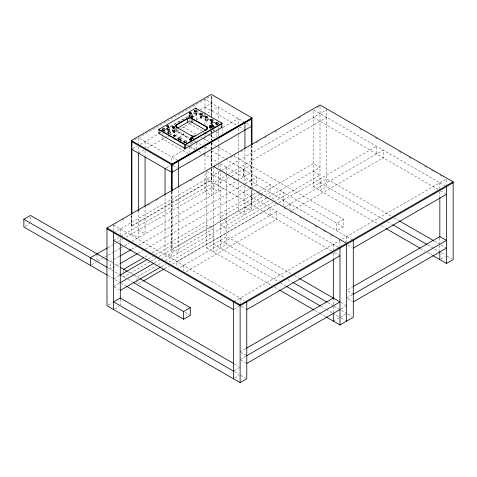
<?xml version="1.0" encoding="UTF-8"?>
<svg xmlns="http://www.w3.org/2000/svg" width="477" height="477" viewBox="0 0 477 477"><rect width="100%" height="100%" fill="white"/><g stroke="black" fill="none" stroke-linecap="round" stroke-linejoin="round"><path stroke-width="0.36" stroke-dasharray="2.38 1.79" d="M167.099 128.492L167.099 128.14L167.039 130.215M168.381 129.75L168.351 130.889M173.437 130.668L173.437 130.418C171.511 133.578 176.407 133.477 174.481 130.418L174.481 130.668M205.766 119.256L205.766 118.928L205.718 120.985M172.537 129.023L172.519 130.901L172.537 129.452M189.733 115.428L189.715 116.943L189.733 115.07L189.673 117.145M172.471 131.145L172.513 130.018M194.956 114.844L194.956 112.691A0.847 0.489 0 0 0 195.779 113.127A0.847 0.489 0 0 0 196.637 112.697M196.637 112.578L196.637 114.73M200.28 117.914L200.34 116.597L200.34 116.972M210.929 124.068L210.989 122.75L210.989 123.12M174.522 132.463L173.932 132.141L173.395 132.499M134.788 139.886L211.043 95.859M159.682 132.564L160.952 131.825M166.038 128.891L167.308 128.158M170.486 126.327L190.18 114.957M192.72 113.484L193.99 112.751M132.97 148.621L137.209 146.177M140.339 144.37L159.539 133.28M159.795 133.131L161.077 132.397M166.199 129.44L167.862 128.48M170.42 127.001L178.362 122.416M178.744 122.195L184.504 118.868M186.68 117.61L195.385 112.584M197.949 111.105L199.869 109.996M200.125 109.853L211.645 103.199M138.419 153.165L144.471 149.671M146.994 148.21L169.401 135.277M170.039 134.908L179 129.732M181.2 128.444L192.44 121.975M193.084 121.605L195.642 120.126M196.28 119.757L205.241 114.581M207.805 113.103L218.305 107.045L218.305 119.649M25.06 226.277L29.902 223.48M178.78 137.531L176.967 138.58L176.967 130.889L189.125 137.913M179.388 137.179L183.621 134.735L183.621 132.636M185.142 149.247L171.702 157.005L171.702 162.597M222.914 127.442L238.273 118.57L238.273 124.861M166.258 167.838L170.492 165.394M113.633 230.946L113.633 225.037L116.209 223.552M121.993 220.207L124.563 218.722M137.418 211.305L139.988 209.82M147.703 205.366L150.273 203.882M156.057 200.543L158.626 199.058M190.126 180.872L192.696 179.388M230.433 157.601L234.934 155.001M240.718 151.662L243.288 150.177M256.143 142.754L260.001 140.53M264.502 137.931L267.072 136.446M274.782 131.998L277.358 130.513M298.566 118.266L301.136 116.782M316.978 107.635L320.007 105.888L320.007 190.442L326.662 186.602L326.662 109.728L220.791 170.855M113.633 232.722L220.147 171.225L220.147 248.094M211.663 168.912L211.669 180.038L131.777 226.181L131.384 225.949L211.269 179.805L211.263 168.685M113.633 240.408L119.083 237.266M120.937 236.193L226.808 175.071L224.989 174.022M227.451 174.695L326.662 117.42M108.023 247.563L113.83 244.212M114.474 243.836L115.762 243.091M118.344 241.606L122.863 238.995M126.089 237.135L231.25 176.418M231.9 176.043L250.192 165.483L250.192 173.169L238.351 180.008M91.632 264.711L95.871 262.267M97.702 261.211L104.153 257.485M104.797 257.115L107.379 255.624M108.023 255.249L113.83 251.898M114.474 251.528L120.282 248.171M120.925 247.802L124.151 245.941M124.795 245.566L129.315 242.96M131.896 241.469L237.707 180.378M119.399 256.37L110.366 261.581L110.366 269.272L119.399 264.055M131.658 249.292L136.178 246.681M138.753 245.196L244.564 184.104M245.214 183.734L256.823 177.027L256.823 184.712L252.309 187.324M138.109 253.251L142.629 250.646M145.211 249.155L251.665 187.694M144.972 256.978L148.842 254.742M152.068 252.882L257.878 191.79M258.528 191.42L270.137 184.712L270.137 192.398L265.623 195.01M113.633 278.842L119.423 275.503M148.347 258.802L152.843 256.209M155.413 254.724L206.833 225.037L213.493 228.877L162.073 258.564M260.001 194.342L220.147 217.345L226.808 221.191M260.645 193.966L313.347 163.539L320.007 167.385L268.998 196.834M150.136 261.682L123.68 276.958L123.68 272.766M150.78 261.313L155.943 258.331M159.169 256.471L263.042 196.5M252.005 189.238L252.011 203.327L172.125 249.471L172.108 191.641M113.633 286.528L119.423 283.189M154.357 263.018L159.503 260.048M266.661 198.182L220.147 225.037L226.808 228.877L273.088 202.159M157.643 265.039L136.994 276.958L136.994 279.755M158.286 264.663L162.156 262.428M165.382 260.567L271.192 199.475M271.842 199.106L283.451 192.398L283.392 205.641M161.429 266.625L165.93 264.025M169.144 262.171L213.493 236.562L206.833 232.722M273.726 201.789L320.007 175.071L313.347 171.225M283.392 200.054L376.591 146.242L376.591 153.928M138.288 283.898L142.802 281.293M164.738 268.629L169.257 266.017M172.483 264.157L276.356 204.186M278.938 202.695L283.451 200.09M108.19 305.047L112.423 302.603M206.833 171.923L206.833 248.094L226.808 236.562L291.876 274.132M445.846 186.227L313.347 109.728L313.347 186.602L326.662 178.911L391.73 216.48M176.878 269.237L276.738 211.579L276.738 219.271L184.176 272.707M284.036 207.37L383.252 150.088L383.252 157.774L290.69 211.21M114.844 308.893L119.083 306.449M343.392 219.289L336.738 223.135L336.738 230.82L343.392 226.974L343.392 219.289L232.269 155.132M234.07 301.553L339.976 240.408L338.688 239.663M342.397 239.013L446.49 178.911M234.07 309.239L238.911 306.443M240.122 351.871L245.905 348.532M347.924 289.628L352.42 287.035M240.122 359.557L245.905 356.218M346.636 298.059L352.42 294.72M234.07 370.736L240.122 367.242M341.186 308.893L346.028 306.097M234.672 378.076L238.911 375.632M333.322 321.122L339.374 317.628M339.976 317.277L346.028 313.783M441.046 258.928L445.279 256.483M359.521 128.701L362.097 130.185M374.982 137.626L377.557 139.111M398.82 151.388L401.395 152.878M409.129 157.338L411.705 158.829M424.59 166.264L427.165 167.755M431.673 170.355L435.543 172.591M440.05 175.19L443.914 177.426M313.347 117.42L437.904 189.327M440.438 190.794L445.279 193.584M244.934 122.416L204.991 99.353L204.991 113.717M246.436 123.287L250.377 125.558M204.991 107.045L236.556 125.266M239.484 126.96L243.723 129.404M394.312 217.965L398.82 220.571M434.255 241.028L438.762 243.634M441.046 244.951L446.49 248.094M320.007 182.757L384.647 220.076M387.652 221.811L391.73 224.166M427.595 244.874L438.762 251.319M441.338 252.81L445.202 255.04M447.098 256.131L451.94 258.928M202.719 115.708L204.639 116.817M207.835 118.66L209.111 119.399M213.583 121.981L214.865 122.72M219.975 125.672L221.25 126.411M197.442 112.864L198.712 113.592M202.516 115.792L204.418 116.889M207.584 118.719L209.486 119.816M213.291 122.011L214.561 122.744M313.347 186.602L377.987 223.922M381.212 225.776L385.72 228.382M420.511 248.469L425.019 251.069M427.595 252.56L432.102 255.165M213.291 129.702L214.877 130.615M217.095 131.896L220.899 134.091M202.2 130.984L189.518 123.662L189.518 121.563M202.832 131.348L204.734 132.445M205.366 132.815L207.906 134.275M208.538 134.645L214.877 138.3M195.785 134.067L183.621 127.049L183.621 129.839M200.906 137.024L202.182 137.764M202.826 138.133L208.586 141.46M211.144 142.939L215.628 145.527M218.186 147.005L231.631 154.763M193.865 140.649L195.141 141.389M195.528 141.609L202.182 145.449M205.128 147.149L209.224 149.516M211.532 150.845L225.227 158.758M225.615 158.978L343.392 226.974M176.46 128.742A3.011 1.741 0 0 0 176.758 131.008L188.856 137.99M173.986 130.066L188.564 138.485M180.163 140.423L182.727 141.902M187.849 144.859L189.125 145.598M189.768 145.968L195.528 149.295M198.73 151.143L202.57 153.361M203.208 153.731L217.929 162.228M220.493 163.706L352.688 240.056M186.346 144.889L187.932 145.807M190.466 147.268L194.908 149.832M233.247 178.786L235.829 180.276M248.714 187.717L252.363 189.822M257.085 192.553L259.661 194.038M260.09 194.288L262.672 195.773M265.248 197.263L268.038 198.873M275.557 203.214L278.133 204.699M283.928 208.05L286.504 209.534M289.944 211.52L291.876 212.635M299.389 216.975L301.971 218.46M314.856 225.901L317.432 227.392M323.227 230.737L325.803 232.227M330.317 234.827L334.18 237.063M347.846 244.951L352.08 247.396M188.248 153.677L162.89 139.034L162.89 135.54M206.833 171.225L339.332 247.724M177.754 160.499L138.419 137.787L138.419 143.38M211.269 179.805L211.669 180.038M252.011 203.327L251.612 203.095L251.606 189.751M206.833 178.911L332.034 251.194M334.532 252.637L338.765 255.082M173.205 165.561L177.152 167.838M211.645 187.735L218.305 191.581L218.305 170.82M244.934 206.952L251.588 210.798L251.588 189.291M347.846 291.071L353.29 294.22M347.846 298.757L352.08 301.208M294.452 275.623L298.96 278.222M340.84 302.4L346.636 305.745M220.147 240.408L285.216 277.978M287.792 279.462L292.52 282.193M327.741 302.525L333.536 305.87M334.18 306.246L345.992 313.061M347.846 314.134L352.08 316.579M213.493 244.254L278.133 281.573M280.709 283.058L285.86 286.033M321.081 306.365L325.803 309.096M326.447 309.466L332.248 312.817M332.892 313.186L339.332 316.907M341.186 317.974L345.426 320.425M206.833 248.094L272.117 285.789M274.698 287.273L279.206 289.879M314.641 310.336L319.149 312.936M319.793 313.311L325.588 316.656M138.419 230.015L145.074 233.861L145.074 207.161M113.633 225.037L244.355 300.504M241.332 306.443L245.566 308.893M107.832 260.12L113.788 263.531M114.432 263.9L118.934 266.5M127.931 271.693L133.828 275.128M134.359 275.408L139.499 278.371M107.778 267.746L120.633 275.169M120.86 275.301L127.699 279.248M127.931 279.379L132.558 282.08M185.136 312.411L190.281 315.375M107.778 275.432L120.633 282.855M121.271 283.225L125.773 285.824M240.724 352.217L246.776 355.711M114.241 286.88L119.083 289.676M240.724 359.908L245.566 362.699M234.32 363.897L238.834 366.497M234.32 371.583L238.834 374.189M240.724 375.28L245.566 378.076M201.962 117.807L201.962 115.655A0.847 0.489 0 0 1 200.924 116.185M174.343 129.69L174.385 131.02M168.596 128.796L168.631 130.108M207.179 120.89L207.125 118.928L207.125 119.256M169.448 130.841L169.424 129.75M251.993 145.497L252.005 188.498M251.594 145.264L251.606 186.787M211.651 117.014L211.645 96.253L211.645 117.288M211.651 122.201L211.651 123.686M211.657 131.103L211.657 134.067M211.657 134.806L211.657 139.999M211.657 142.963L211.657 148.156M211.657 151.12L211.663 168.172M211.245 96.02L211.251 117.527M211.251 121.975L211.251 123.454M211.257 130.871L211.257 133.834M211.257 134.58L211.257 139.767M211.257 142.73L211.257 150.148M211.257 150.887L211.263 167.94M171.708 192.148L171.726 249.238L178.362 253.078L178.362 187.819M131.777 214.316L131.777 226.181M131.378 215.568L131.384 225.949M446.49 179.608L446.49 184.504M439.836 182.757L439.836 188.671M439.836 191.623L439.836 196.798M439.836 237.963L439.836 244.844M439.836 245.583L439.836 250.759M346.636 236.562L346.636 242.155M339.976 241.106L339.976 246.323M333.322 244.254L333.322 250.163M333.322 253.12L333.322 258.295M333.322 298.059L333.322 312.25M290.052 203.894L290.052 209.486M270.077 215.425L270.077 207.739L176.878 261.545L176.878 267.138M251.588 145.539L251.588 186.328M244.934 149.384L244.934 183.222M244.934 185.72L244.934 214.644L238.273 210.798L238.273 181.874M243.538 169.323L243.538 177.015M243.508 169.341L243.508 177.027M240.122 298.059L240.122 303.652M238.273 128.486L238.273 134.419M238.273 135.158L238.273 152.217M238.273 152.956L238.273 181.135M226.808 167.379L226.808 172.972M226.808 175.512L226.808 244.254L213.493 251.939L213.493 167.379M222.801 128.206L222.801 133.793M220.147 164.237L220.147 170.927M218.305 127.067L218.305 128.546M218.305 129.291L218.305 135.963M218.305 139.672L218.305 144.12M218.305 144.865L218.305 161.918M218.305 164.887L218.305 167.85M216.147 131.348L216.147 136.941M212.557 122.75L212.557 123.12M212.372 123.638L212.372 122.207A0.847 0.489 0 0 1 211.245 122.243M211.645 122.011L211.645 123.495M211.645 130.907L211.645 133.876M211.645 134.615L211.645 140.28M211.645 142.772L211.645 150.189M211.645 150.66L211.645 167.987M211.645 168.459L211.645 195.427L204.991 191.581L204.991 173.044M211.174 122.231L211.174 123.668M209.814 129.023L209.814 129.452M206.964 119.023L206.964 121.236M205.927 118.421L205.927 120.639M204.991 114.456L204.991 117.425M204.991 118.165L204.991 124.843M204.991 134.478L204.991 137.448M204.991 138.187L204.991 143.38M204.991 147.089L204.991 153.761M204.991 154.5L204.991 170.074M201.723 116.054L201.723 118.207M200.525 116.084L200.525 117.515M196.393 112.983L196.393 115.136M196.172 112.828L196.172 119.816M196.172 142.879L196.172 149.17M195.194 113.007L195.194 114.438M189.906 115.291L189.906 116.764M189.518 119.471L189.518 120.866M189.518 146.719L189.518 152.312M183.538 265.391L183.538 270.984M181.123 139.773L181.123 140.62M176.758 128.79L176.758 131.008M175.876 127.931L175.876 129.774M174.361 130.138L174.361 132.695M174.111 130L174.111 131.479M173.562 129.672L173.562 132.236M171.702 191.665L171.702 256.918L165.048 253.078L165.048 195.236M169.544 128.903L169.544 130.299M169.299 128.569L169.299 130.495M168.5 128.754L168.5 130.674M168.399 129.011L168.399 130.489M167.272 127.621L167.272 129.833M162.89 133.447L162.89 134.842M145.074 141.633L145.074 148.621M145.074 150.804L145.074 155.252M138.419 146.958L138.419 152.151M138.419 210.733L138.419 237.701L131.759 233.861L131.759 215.318M136.994 280.452L136.994 283.249M123.68 270.668L123.68 272.063M120.293 228.877L120.293 234.469M120.293 237.749L120.293 242.918M120.293 299.097L120.293 305.006M97.052 253.895L97.052 260.883M30.51 216.844L30.51 221.733M193.012 120.431A0.966 0.555 0 0 1 192.583 120.794M193.024 141.913A0.966 0.555 0 0 1 191.981 142.402M211.669 131.032A0.966 0.555 0 0 1 210.482 131.622M167.534 130.591A0.799 0.459 0 0 1 167.194 129.887A0.799 0.459 0 0 1 168.459 129.869A0.799 0.459 0 0 1 168.16 130.585M189.763 116.877A0.799 0.459 0 0 1 190.198 116.656M190.824 142.814A0.799 0.459 0 0 1 191.211 143.404A0.799 0.459 0 0 1 190.228 143.666M213.457 129.744A0.799 0.459 0 0 1 213.821 130.364A0.799 0.459 0 0 1 212.754 130.573M170.581 134.144A1.413 0.817 0 0 1 170.164 134.735M170.015 134.15A0.847 0.489 0 0 1 169.943 134.359M202.534 115.696A1.413 0.817 0 0 1 201.652 116.466A1.413 0.817 0 0 1 200.09 116.263M181.188 140.119A1.413 0.817 0 0 1 180.664 140.959M180.604 140.125A0.847 0.489 0 0 1 180.27 140.721M213.016 122.243A1.413 0.817 0 0 1 211.245 122.613A1.413 0.817 0 0 1 210.411 121.641M165.245 131.187A1.413 0.817 0 0 1 164.601 131.771M164.672 131.181A0.847 0.489 0 0 1 163.951 131.569M197.204 112.679A1.413 0.817 0 0 1 195.82 113.448A1.413 0.817 0 0 1 194.389 112.709M163.361 133.638A0.847 0.489 0 0 1 163.223 133.566M210.923 124.02A0.847 0.489 0 0 1 211.061 123.752M179.447 142.897A0.847 0.489 0 0 1 178.976 142.504M169.335 136.792A0.847 0.489 0 0 1 168.405 136.523M174.689 139.791A0.733 0.423 0 0 1 173.795 139.517M172.901 131.551A0.966 0.555 0 0 0 174.391 131.115A0.966 0.555 0 0 0 172.99 130.585A0.966 0.555 0 0 0 172.901 131.551M206.046 121.289A0.733 0.423 0 0 0 207.179 120.961A0.733 0.423 0 0 0 206.118 120.556A0.733 0.423 0 0 0 206.046 121.289M200.656 118.272A0.847 0.489 0 0 0 201.968 117.891A0.847 0.489 0 0 0 200.739 117.425A0.847 0.489 0 0 0 200.656 118.272M195.332 115.195A0.847 0.489 0 0 0 196.643 114.814A0.847 0.489 0 0 0 195.415 114.349A0.847 0.489 0 0 0 195.332 115.195"/><path stroke-width="0.72" d="M221.918 123.281L185.207 144.477L159.181 129.625L159.181 129.16M221.757 123.012L221.894 127.395L185.678 148.299A0.751 0.435 0 0 1 184.611 148.299L159.05 133.542L159.05 129.237L195.689 108.166L221.894 123.09A0.751 0.435 0 0 1 221.894 123.704L185.678 144.614A0.751 0.435 0 0 1 184.611 144.614L159.181 129.625M192.07 118.326A3.202 1.848 0 0 0 187.539 118.326L176.621 124.628A3.202 1.848 0 0 0 176.621 127.24L191.402 135.772A3.011 1.741 0 0 0 195.665 135.772L206.714 129.392A3.202 1.848 0 0 0 206.714 126.781L191.933 118.552L191.933 122.243L205.945 130.334M184.778 144.4L184.611 148.299M206.714 126.781L206.583 129.959M209.779 125.624C210.822 128.408 210.912 122.643 209.779 126.906M211.639 124.706C212.891 127.496 212.503 121.665 211.639 125.982M131.378 214.084L131.36 140.506L211.245 94.38L251.987 117.902L251.993 144.752M177.396 128.176L187.676 122.243A3.011 1.741 0 0 1 191.933 122.243M107.134 275.062L23.85 226.974L23.85 219.289L30.51 215.449L107.361 259.822M131.36 140.506L172.102 164.028L251.987 117.902M171.702 190.919L171.702 164.696L251.588 118.57L251.987 118.803L172.102 164.947L131.36 141.425M251.588 126.262L171.702 172.382L131.759 149.319M246.776 301.905L246.776 378.774L240.122 382.62L106.979 305.745L106.979 227.952L320.007 104.964L453.15 181.832L453.15 259.625L446.49 263.471L432.746 255.535M107.379 247.939L90.421 257.723L90.421 265.415M120.043 255.994L131.014 249.662M120.043 263.686L137.465 253.627M123.68 269.272L143.684 257.723M120.061 275.134L147.059 259.548M120.293 282.688L153.713 263.387M120.293 290.374L160.785 266.995M143.446 280.917L164.094 268.998M133.488 282.587L183.621 311.535L190.281 307.689L190.281 315.375L183.621 319.22L126.417 286.194M106.979 227.952L240.122 304.827L453.15 181.832M453.15 182.757L240.122 305.745L106.979 228.877M246.776 309.591L339.976 255.779M353.29 248.094L446.49 194.288M246.549 348.156L333.322 298.059M353.063 286.665L439.836 236.562L446.49 240.408L353.29 294.22M246.776 355.711L339.976 301.905L299.604 278.598M246.776 363.402L339.976 309.591M353.29 301.905L446.49 248.094M326.232 317.032L339.976 324.962L353.29 317.277L353.29 240.408M185.511 144.4L185.678 148.299M399.464 220.94L433.611 240.658M392.804 224.786L426.951 244.498M386.364 228.757L419.861 248.094M213.493 166.461L346.636 243.33L346.636 321.122M292.95 282.438L327.091 302.15M286.289 286.283L320.437 305.995M279.85 290.249L313.991 309.961M113.633 240.408L233.462 309.591M120.216 267.239L127.287 271.324M140.143 278.747L190.281 307.689M23.85 219.289L107.134 267.376M233.676 363.522L120.293 298.059L113.633 301.905L233.462 371.088M205.796 116.716L205.927 118.421M189.768 112.846L189.906 114.552M187.539 118.326L187.676 122.243M191.253 137.531L191.384 139.236M176.621 124.628L176.758 127.806M251.594 144.525L251.588 118.57L251.588 144.799M172.108 190.895L172.102 164.028M171.702 164.714L171.708 191.408M131.759 141.657L131.777 213.577M446.49 186.596L446.49 263.471M439.836 197.538L439.836 237.451M439.836 251.498L439.836 259.625M339.976 248.094L339.976 324.962M333.322 259.035L333.322 298.948M333.322 312.99L333.322 321.122M244.934 122.416L244.934 148.645M240.122 304.827L240.122 382.62M233.462 301.905L233.462 378.774M216.099 122.667L216.099 124.36M210.774 119.59L210.774 120.717M200.125 113.443L200.125 115.136A1.413 0.817 0 0 1 202.004 115.076M194.795 110.366L194.795 112.059M184.146 141.114L184.146 142.241M183.621 311.535L183.621 319.22M178.821 138.038L178.821 139.731M178.362 160.85L178.362 187.079M168.166 131.89L168.166 133.584M165.048 168.536L165.048 194.491M162.842 128.814L162.842 130.507M145.074 156.736L145.074 206.422M138.419 153.165L138.419 210.262M131.759 141.633L131.759 213.839M120.293 243.658L120.293 298.358M113.633 232.722L113.633 309.591M179.435 139.522A1.413 0.817 0 0 1 180.151 139.517M211.102 121.14A1.413 0.817 0 0 1 212.486 121.158M211.484 121.396A0.847 0.489 0 0 1 212.032 121.391M162.919 130.465A1.413 0.817 0 0 1 164.726 130.448M195.415 111.851A1.413 0.817 0 0 1 196.226 111.856M184.384 142.695A1.413 0.817 0 0 1 186.245 142.873M216.343 124.247A1.413 0.817 0 0 1 217.9 124.264M206.583 129.47A3.011 1.741 0 0 0 206.583 127.007L191.933 118.552A3.011 1.741 0 0 0 187.676 118.552L176.758 124.855A3.011 1.741 0 0 0 176.758 127.317M195.797 135.695A3.202 1.848 0 0 1 191.271 135.695M159.05 129.851A0.751 0.435 0 0 1 159.05 129.237M159.05 133.542A0.751 0.435 0 0 1 159.05 132.928M195.266 108.333A0.751 0.435 0 0 1 196.327 108.333M221.894 126.781A0.751 0.435 0 0 1 221.894 127.395M168.339 127.681C169.621 128.82 169.508 126.614 168.345 127.633M173.395 128.605C174.874 129.714 174.349 127.448 173.395 128.605M172.799 127.8A1.151 0.668 0 0 0 174.582 127.276A1.151 0.668 0 0 0 172.907 126.643A1.151 0.668 0 0 0 172.799 127.8M172.901 127.86A0.966 0.555 0 0 0 174.391 127.425A0.966 0.555 0 0 0 172.99 126.894A0.966 0.555 0 0 0 172.901 127.86M191.438 117.038A1.151 0.668 0 0 0 193.221 116.513A1.151 0.668 0 0 0 191.545 115.881A1.151 0.668 0 0 0 191.438 117.038M191.539 117.098A0.966 0.555 0 0 0 193.03 116.662A0.966 0.555 0 0 0 191.629 116.138A0.966 0.555 0 0 0 191.539 117.098M191.438 138.557A1.151 0.668 0 0 0 193.221 138.038A1.151 0.668 0 0 0 191.545 137.406A1.151 0.668 0 0 0 191.438 138.557M191.539 138.622A0.966 0.555 0 0 0 193.03 138.187A0.966 0.555 0 0 0 191.629 137.656A0.966 0.555 0 0 0 191.539 138.622M210.077 127.8A1.151 0.668 0 0 0 211.86 127.276A1.151 0.668 0 0 0 210.184 126.643A1.151 0.668 0 0 0 210.077 127.8M210.178 127.86A0.966 0.555 0 0 0 211.669 127.425A0.966 0.555 0 0 0 210.274 126.894A0.966 0.555 0 0 0 210.178 127.86M167.296 126.793A0.99 0.572 0 0 0 168.822 126.351A0.99 0.572 0 0 0 167.391 125.809A0.99 0.572 0 0 0 167.296 126.793M167.397 126.858A0.799 0.459 0 0 0 168.637 126.494A0.799 0.459 0 0 0 167.475 126.059A0.799 0.459 0 0 0 167.397 126.858M189.929 113.729A0.99 0.572 0 0 0 191.456 113.282A0.99 0.572 0 0 0 190.025 112.739A0.99 0.572 0 0 0 189.929 113.729M190.031 113.788A0.799 0.459 0 0 0 191.271 113.431A0.799 0.459 0 0 0 190.108 112.989A0.799 0.459 0 0 0 190.031 113.788M189.929 139.862A0.99 0.572 0 0 0 191.456 139.415A0.99 0.572 0 0 0 190.025 138.879A0.99 0.572 0 0 0 189.929 139.862M190.031 139.928A0.799 0.459 0 0 0 191.271 139.564A0.799 0.459 0 0 0 190.108 139.129A0.799 0.459 0 0 0 190.031 139.928M212.563 126.793A0.99 0.572 0 0 0 214.09 126.351A0.99 0.572 0 0 0 212.659 125.809A0.99 0.572 0 0 0 212.563 126.793M212.664 126.858A0.799 0.459 0 0 0 213.905 126.494A0.799 0.459 0 0 0 212.742 126.059A0.799 0.459 0 0 0 212.664 126.858M173.986 135.987A0.924 0.531 0 0 0 175.417 135.569A0.924 0.531 0 0 0 174.075 135.069A0.924 0.531 0 0 0 173.986 135.987M174.093 136.052A0.733 0.423 0 0 0 175.226 135.718A0.733 0.423 0 0 0 174.159 135.319A0.733 0.423 0 0 0 174.093 136.052M205.945 117.539A0.924 0.531 0 0 0 207.37 117.121A0.924 0.531 0 0 0 206.028 116.621A0.924 0.531 0 0 0 205.945 117.539M206.046 117.604A0.733 0.423 0 0 0 207.179 117.27A0.733 0.423 0 0 0 206.118 116.871A0.733 0.423 0 0 0 206.046 117.604M168.393 133.149A1.413 0.817 0 0 0 170.575 132.511A1.413 0.817 0 0 0 168.53 131.741A1.413 0.817 0 0 0 168.393 133.149M200.352 114.701A1.413 0.817 0 0 0 202.534 114.063A1.413 0.817 0 0 0 200.483 113.293A1.413 0.817 0 0 0 200.352 114.701M179.048 139.302A1.413 0.817 0 0 0 181.23 138.664A1.413 0.817 0 0 0 179.179 137.889A1.413 0.817 0 0 0 179.048 139.302M211.001 120.848A1.413 0.817 0 0 0 213.183 120.21A1.413 0.817 0 0 0 211.132 119.441A1.413 0.817 0 0 0 211.001 120.848M163.068 130.078A1.413 0.817 0 0 0 165.251 129.434A1.413 0.817 0 0 0 163.206 128.665A1.413 0.817 0 0 0 163.068 130.078M195.021 111.624A1.413 0.817 0 0 0 197.204 110.986A1.413 0.817 0 0 0 195.159 110.217A1.413 0.817 0 0 0 195.021 111.624M184.372 142.373A1.413 0.817 0 0 0 186.555 141.735A1.413 0.817 0 0 0 184.504 140.965A1.413 0.817 0 0 0 184.372 142.373M216.325 123.925A1.413 0.817 0 0 0 218.508 123.287A1.413 0.817 0 0 0 216.463 122.517A1.413 0.817 0 0 0 216.325 123.925"/></g></svg>
